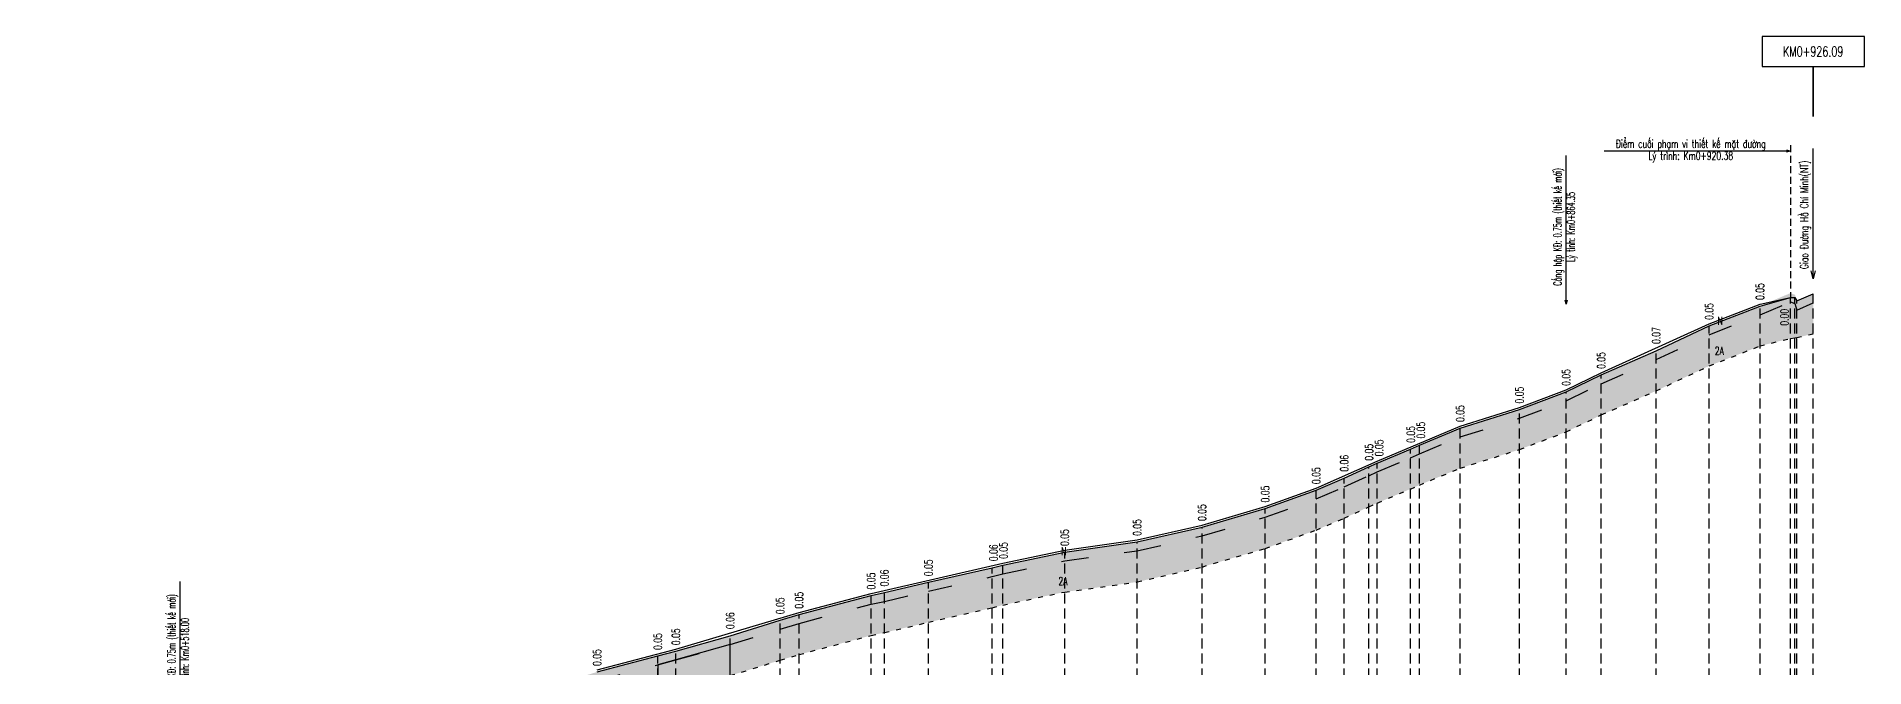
# Model space of a CAD drawing. Header units: centimetres. Extents: x 8901 to 10871, y -7016 to -5464.
# Drawn here: x 9497.3 to 9954.1, y -5833.9 to -5676.1 of the extents above; entities that cross this region are included whole.
import ezdxf
from ezdxf.enums import TextEntityAlignment as Align

# ---------------------------------------------------------------- set-up
doc = ezdxf.new("R2010")
doc.units = ezdxf.units.CM
doc.header["$LTSCALE"] = 10
doc.header["$MEASUREMENT"] = 0
doc.set_wipeout_variables(frame=1)
doc.linetypes.add('ACAD_ISO03W100', pattern=[30, 12, -18])
doc.linetypes.add('HIDDEN', pattern=[0.375, 0.25, -0.125])
for name, color, linetype in [('AoDuongCu2', 2, 'Continuous'), ('DIA CHAT', 8, 'Continuous'), ('Duong lang nhua', 7, 'Continuous'), ('enttdtunhien', 3, 'Continuous'), ('linedongtd', 8, 'Continuous'), ('plinetdtn', 3, 'Continuous'), ('Texttencoc', 5, 'Continuous'), ('tracdocthietke', 1, 'Continuous'), ('vuot', 7, 'Continuous')]:
    doc.layers.add(name, color=color, linetype=linetype)
doc.styles.add('2D', font='vnsimple.shx', dxfattribs={"width": 0.6})
doc.styles.add('CHUSO', font='Vnsimple.shx', dxfattribs={"width": 0.7})
doc.styles.add('CHUSO_TK', font='Vnsimple.shx', dxfattribs={"width": 0.7})
doc.styles.add('KHLT', font='Vnsimple.shx', dxfattribs={"height": 2})
doc.styles.get("Standard").update_dxf_attribs({"font": 'vnsimple.shx', "width": 0.7})
doc.styles.add('TIEUDE', font='vnsimple.shx', dxfattribs={"width": 0.7})
doc.dimstyles.new('D1000', dxfattribs={"dimtxt": 2, "dimasz": 1, "dimexe": 0.5, "dimexo": 0.5, "dimgap": 0.7, "dimtad": 1, "dimzin": 0, "dimdsep": 46, "dimtxsty": '2D', "dimblk": 'OPEN30', "dimcen": 0, "dimdle": 0.7, "dimclrd": 7, "dimclre": 7, "dimclrt": 3, "dimaunit": 1, "dimadec": 3, "dimazin": 2, "dimtfac": 0.347826, "dimtix": 1, "dimtofl": 0, "dimtmove": 0, "dimatfit": 3, "dimldrblk": 'OPEN30', "dimfxl": 0, "dimtolj": 1, "dimtzin": 0, "dimarcsym": 0})
doc.dimstyles.get("Standard").update_dxf_attribs({"dimtxt": 0.18, "dimasz": 0.18, "dimexe": 0.18, "dimexo": 0.0625, "dimgap": 0.09, "dimtad": 0, "dimtih": 1, "dimtoh": 1, "dimdec": 4, "dimzin": 0, "dimdsep": 46, "dimtxsty": 'Standard', "dimcen": 0.09, "dimadec": 0, "dimazin": 0, "dimtfac": 1, "dimtdec": 4, "dimtofl": 0, "dimtmove": 0, "dimatfit": 3, "dimfxl": 0, "dimtolj": 1, "dimtzin": 0, "dimarcsym": 0})

# ---------------------------------------------------------------- blocks, each defined once
blk = doc.blocks.new('A$C379663C2')
at = {"layer": 'Texttencoc', "style": 'TIEUDE'}
blk.add_attdef('M', (1.58, 1.5), '', height=1.76, dxfattribs=at)
blk = doc.blocks.new('_Open30')
at = {"color": 0, "linetype": 'ByBlock', "lineweight": -2}
for p, q in [((-1, 0.27), (0, 0)), ((0, 0), (-1, -0.27)), ((0, 0), (-1, 0))]:
    blk.add_line(p, q, dxfattribs=at)

msp = doc.modelspace()

# ---------------------------------------------------------------- hatches: boundary and pattern name
at = {"layer": 'DIA CHAT', "lineweight": -2}
h = msp.add_hatch(dxfattribs=at)
h.set_pattern_fill('ANGLE', color=256, scale=10, style=0)
h.set_pattern_definition([(0, (-549126.691, -1846220.4042), (0, 2.75), [2, -0.75]), (90, (-549126.691, -1846220.4042), (-2.75, 2e-16), [2, -0.75])])
h.paths.add_polyline_path([(9915.31502, -5750.62362), (9927.99472, -5745.65362), (9935.59002, -5742.43362), (9936.72562, -5742.81362), (9937.19982, -5744.48362), (9941.29652, -5742.62362), (9941.29652, -5740.42362), (9937.19982, -5742.28362), (9936.72562, -5740.61362), (9935.59002, -5740.23362), (9927.99472, -5743.45362), (9915.31502, -5748.42362), (9902.05612, -5754.66362), (9888.33832, -5760.69362), (9879.56032, -5764.93362), (9867.89832, -5769.34362), (9853.07692, -5774.01362), (9842.89742, -5778.22362), (9840.62022, -5779.22362), (9840.62022, -5781.42362), (9842.89742, -5780.42362), (9853.07692, -5776.21362), (9867.89832, -5771.54362), (9879.56032, -5767.13362), (9888.33832, -5762.89362), (9902.05612, -5756.86362)])
h.paths.add_polyline_path([(9804.35782, -5796.28362), (9817.09322, -5791.70362), (9824.11162, -5788.70362), (9830.22792, -5785.89362), (9832.36592, -5784.92362), (9840.62022, -5781.42362), (9840.62022, -5779.22362), (9832.36592, -5782.72362), (9830.22792, -5783.69362), (9824.11162, -5786.50362), (9817.09322, -5789.50362), (9804.35782, -5794.08362), (9788.56352, -5798.73362), (9772.38972, -5802.46362), (9754.25412, -5804.98362), (9738.80602, -5808.24362), (9736.11852, -5808.94362), (9720.22102, -5812.54362), (9709.18772, -5815.14362), (9705.87482, -5815.84362), (9705.87482, -5818.04362), (9709.18772, -5817.34362), (9720.22102, -5814.74362), (9736.11852, -5811.14362), (9738.80602, -5810.44362), (9754.25412, -5807.18362), (9772.38972, -5804.66362), (9788.56352, -5800.93362)])
h.paths.add_polyline_path([(9637.38722, -5837.18362), (9652.56782, -5833.18362), (9657.09752, -5831.98362), (9670.64322, -5828.10362), (9683.14262, -5824.24362), (9687.85712, -5822.84362), (9705.87482, -5818.04362), (9705.87482, -5815.84362), (9687.85712, -5820.64362), (9683.14262, -5822.04362), (9670.64322, -5825.90362), (9657.09752, -5829.78362), (9652.56782, -5830.98362), (9637.38722, -5834.98362), (9621.17152, -5839.93362), (9604.96012, -5844.27362), (9587.83282, -5848.98362), (9570.11052, -5854.05362), (9567.33272, -5854.85362), (9554.64142, -5858.04362), (9540.11612, -5861.96362), (9535.70612, -5863.46362), (9526.01242, -5866.91362), (9510.98672, -5872.80362), (9504.07952, -5876.40362), (9504.07952, -5878.60362), (9510.98672, -5875.00362), (9526.01242, -5869.11362), (9535.70612, -5865.66362), (9540.11612, -5864.16362), (9554.64142, -5860.24362), (9567.33272, -5857.05362), (9570.11052, -5856.25362), (9587.83282, -5851.18362), (9604.96012, -5846.47362), (9621.17152, -5842.13362)])
h.paths.add_polyline_path([(9464.10282, -5904.42362), (9467.65642, -5901.92362), (9480.67892, -5892.54362), (9498.96182, -5881.33362), (9504.07952, -5878.60362), (9504.07952, -5876.40362), (9498.96182, -5879.13362), (9480.67892, -5890.34362), (9467.65642, -5899.72362), (9464.10282, -5902.22362), (9453.91862, -5908.89362), (9443.73442, -5916.19362), (9431.25022, -5923.50362), (9424.75712, -5926.10362), (9417.35922, -5928.91362), (9405.88242, -5931.96362), (9392.33532, -5933.72362), (9392.33532, -5935.92362), (9405.88242, -5934.16362), (9417.35922, -5931.11362), (9424.75712, -5928.30362), (9431.25022, -5925.70362), (9443.73442, -5918.39362), (9453.91862, -5911.09362)])
h.paths.add_polyline_path([(9335.38112, -5941.38362), (9339.18202, -5940.98362), (9354.14282, -5939.70362), (9356.47072, -5939.40362), (9372.50542, -5937.68362), (9387.00772, -5936.42362), (9392.33532, -5935.92362), (9392.33532, -5933.72362), (9387.00772, -5934.22362), (9372.50542, -5935.48362), (9356.47072, -5937.20362), (9354.14282, -5937.50362), (9339.18202, -5938.78362), (9335.38112, -5939.18362), (9324.23272, -5940.20362), (9316.61932, -5940.01362), (9315.89892, -5940.01362), (9307.48802, -5939.38362), (9299.07712, -5937.66362), (9296.54192, -5936.56362), (9289.47892, -5934.16362), (9282.41592, -5931.56362), (9274.53522, -5928.36362), (9258.36162, -5919.76362), (9258.36162, -5921.96362), (9274.53522, -5930.56362), (9282.41592, -5933.76362), (9289.47892, -5936.36362), (9296.54192, -5938.76362), (9299.07712, -5939.86362), (9307.48802, -5941.58362), (9315.89892, -5942.21362), (9316.61932, -5942.21362), (9324.23272, -5942.40362)])
h.paths.add_polyline_path([(9021.30952, -5922.64362), (9015.20842, -5921.70362), (9015.20842, -5923.90362), (9021.30952, -5924.84362)])
h.paths.add_polyline_path([(9151.13412, -5871.46362), (9151.13412, -5873.66362), (9155.72432, -5875.29362), (9162.73912, -5876.29362), (9165.28302, -5877.61362), (9172.33852, -5878.91362), (9185.57962, -5882.39362), (9189.02022, -5884.81362), (9194.30382, -5886.11362), (9206.09522, -5892.71362), (9214.00042, -5897.07362), (9223.17022, -5902.11362), (9224.96742, -5903.11362), (9240.22862, -5911.54362), (9258.36162, -5921.96362), (9258.36162, -5919.76362), (9240.22862, -5909.34362), (9224.96742, -5900.91362), (9223.17022, -5899.91362), (9214.00042, -5894.87362), (9206.09522, -5890.51362), (9194.30382, -5883.91362), (9189.02022, -5882.61362), (9185.57962, -5880.19362), (9172.33852, -5876.71362), (9165.28302, -5875.41362), (9162.73912, -5874.09362), (9155.72432, -5873.09362)])
h = msp.add_hatch(dxfattribs=at)
h.set_pattern_fill('ANSI36', color=256, scale=15, style=0)
h.set_pattern_definition([(45, (-549126.691, -1846220.4042), (0.994368911, 3.6460193405), [4.6875, -0.9375, 0, -0.9375])])
h.paths.add_polyline_path([(9224.96742, -5903.11362), (9223.17022, -5902.11362), (9223.17022, -5909.91362), (9224.96742, -5910.91362)])
h.paths.add_polyline_path([(9224.96742, -5903.11362), (9224.96742, -5910.91362), (9240.22862, -5919.34362), (9240.22862, -5911.54362)])
h.paths.add_polyline_path([(9240.22862, -5911.54362), (9240.22862, -5919.34362), (9258.36162, -5929.76362), (9258.36162, -5921.96362)])
h.paths.add_polyline_path([(9194.30382, -5886.11362), (9194.30382, -5893.91362), (9206.09522, -5900.51362), (9206.09522, -5892.71362)])
h.paths.add_polyline_path([(9214.00042, -5897.07362), (9206.09522, -5892.71362), (9206.09522, -5900.51362), (9214.00042, -5904.87362)])
h.paths.add_polyline_path([(9223.17022, -5902.11362), (9214.00042, -5897.07362), (9214.00042, -5904.87362), (9223.17022, -5909.91362)])
h.paths.add_polyline_path([(9172.33852, -5878.91362), (9165.28302, -5877.61362), (9162.73912, -5876.29362), (9155.72432, -5875.29362), (9151.13412, -5873.66362), (9142.56262, -5873.12362), (9142.56262, -5880.92362), (9151.13412, -5881.46362), (9155.72432, -5883.09362), (9162.73912, -5884.09362), (9165.28302, -5885.41362), (9172.33852, -5886.71362), (9185.57962, -5890.19362), (9189.02022, -5892.61362), (9194.30382, -5893.91362), (9194.30382, -5886.11362), (9189.02022, -5884.81362), (9185.57962, -5882.39362)])
h.paths.add_polyline_path([(9670.64322, -5835.90362), (9670.64322, -5828.10362), (9657.09752, -5831.98362), (9652.56782, -5833.18362), (9652.56782, -5840.98362), (9657.09752, -5839.78362)])
h.paths.add_polyline_path([(9687.85712, -5822.84362), (9683.14262, -5824.24362), (9683.14262, -5832.04362), (9687.85712, -5830.64362)])
h.paths.add_polyline_path([(9840.62022, -5781.42362), (9832.36592, -5784.92362), (9832.36592, -5792.72362), (9840.62022, -5789.22362)])
h.paths.add_polyline_path([(9842.89742, -5780.42362), (9840.62022, -5781.42362), (9840.62022, -5789.22362), (9842.89742, -5788.22362)])
h.paths.add_polyline_path([(9832.36592, -5784.92362), (9830.22792, -5785.89362), (9830.22792, -5793.69362), (9832.36592, -5792.72362)])
h.paths.add_polyline_path([(9853.07692, -5776.21362), (9842.89742, -5780.42362), (9842.89742, -5788.22362), (9853.07692, -5784.01362)])
h.paths.add_polyline_path([(9867.89832, -5771.54362), (9853.07692, -5776.21362), (9853.07692, -5784.01362), (9867.89832, -5779.34362)])
h.paths.add_polyline_path([(9879.56032, -5767.13362), (9867.89832, -5771.54362), (9867.89832, -5779.34362), (9879.56032, -5774.93362)])
h.paths.add_polyline_path([(9888.33832, -5762.89362), (9879.56032, -5767.13362), (9879.56032, -5774.93362), (9888.33832, -5770.69362)])
h.paths.add_polyline_path([(9902.05612, -5756.86362), (9888.33832, -5762.89362), (9888.33832, -5770.69362), (9902.05612, -5764.66362)])
h.paths.add_polyline_path([(9915.31502, -5750.62362), (9902.05612, -5756.86362), (9902.05612, -5764.66362), (9915.31502, -5758.42362)])
h.paths.add_polyline_path([(9927.99472, -5745.65362), (9915.31502, -5750.62362), (9915.31502, -5758.42362), (9927.99472, -5753.45362)])
h.paths.add_polyline_path([(9941.29652, -5742.62362), (9937.19982, -5744.48362), (9936.72562, -5742.81362), (9935.59002, -5742.43362), (9927.99472, -5745.65362), (9927.99472, -5753.45362), (9935.59002, -5751.56971), (9936.72562, -5751.42619), (9937.19982, -5751.36352), (9941.29652, -5750.42362)])
h.paths.add_polyline_path([(9817.09322, -5791.70362), (9804.35782, -5796.28362), (9804.35782, -5804.08362), (9817.09322, -5799.50362)])
h.paths.add_polyline_path([(9824.11162, -5788.70362), (9817.09322, -5791.70362), (9817.09322, -5799.50362), (9824.11162, -5796.50362)])
h.paths.add_polyline_path([(9830.22792, -5785.89362), (9824.11162, -5788.70362), (9824.11162, -5796.50362), (9830.22792, -5793.69362)])
h.paths.add_polyline_path([(9754.25412, -5807.18362), (9738.80602, -5810.44362), (9738.80602, -5818.24362), (9754.25412, -5814.98362)])
h.paths.add_polyline_path([(9772.38972, -5812.46362), (9772.38972, -5804.66362), (9754.25412, -5807.18362), (9754.25412, -5814.98362)])
h.paths.add_polyline_path([(9788.56352, -5800.93362), (9772.38972, -5804.66362), (9772.38972, -5812.46362), (9788.56352, -5808.73362)])
h.paths.add_polyline_path([(9804.35782, -5804.08362), (9804.35782, -5796.28362), (9788.56352, -5800.93362), (9788.56352, -5808.73362)])
h.paths.add_polyline_path([(9709.18772, -5817.34362), (9705.87482, -5818.04362), (9705.87482, -5825.84362), (9709.18772, -5825.14362)])
h.paths.add_polyline_path([(9720.22102, -5814.74362), (9709.18772, -5817.34362), (9709.18772, -5825.14362), (9720.22102, -5822.54362)])
h.paths.add_polyline_path([(9736.11852, -5811.14362), (9720.22102, -5814.74362), (9720.22102, -5822.54362), (9736.11852, -5818.94362)])
h.paths.add_polyline_path([(9738.80602, -5810.44362), (9736.11852, -5811.14362), (9736.11852, -5818.94362), (9738.80602, -5818.24362)])
h.paths.add_polyline_path([(9652.56782, -5840.98362), (9652.56782, -5833.18362), (9637.38722, -5837.18362), (9637.38722, -5844.98362)])
h.paths.add_polyline_path([(9705.87482, -5818.04362), (9687.85712, -5822.84362), (9687.85712, -5830.64362), (9705.87482, -5825.84362)])
h.paths.add_polyline_path([(9683.14262, -5824.24362), (9670.64322, -5828.10362), (9670.64322, -5835.90362), (9683.14262, -5832.04362)])
h.paths.add_polyline_path([(9540.11612, -5864.16362), (9535.70612, -5865.66362), (9535.70612, -5873.46362), (9540.11612, -5871.96362)])
h.paths.add_polyline_path([(9570.11052, -5856.25362), (9567.33272, -5857.05362), (9567.33272, -5864.85362), (9570.11052, -5864.05362)])
h.paths.add_polyline_path([(9554.64142, -5868.04362), (9554.64142, -5860.24362), (9540.11612, -5864.16362), (9540.11612, -5871.96362)])
h.paths.add_polyline_path([(9567.33272, -5857.05362), (9554.64142, -5860.24362), (9554.64142, -5868.04362), (9567.33272, -5864.85362)])
h.paths.add_polyline_path([(9587.83282, -5851.18362), (9570.11052, -5856.25362), (9570.11052, -5864.05362), (9587.83282, -5858.98362)])
h.paths.add_polyline_path([(9604.96012, -5846.47362), (9587.83282, -5851.18362), (9587.83282, -5858.98362), (9604.96012, -5854.27362)])
h.paths.add_polyline_path([(9621.17152, -5849.93362), (9621.17152, -5842.13362), (9604.96012, -5846.47362), (9604.96012, -5854.27362)])
h.paths.add_polyline_path([(9637.38722, -5837.18362), (9621.17152, -5842.13362), (9621.17152, -5849.93362), (9637.38722, -5844.98362)])
h.paths.add_polyline_path([(9510.98672, -5875.00362), (9504.07952, -5878.60362), (9504.07952, -5886.40362), (9510.98672, -5882.80362)])
h.paths.add_polyline_path([(9526.01242, -5876.91362), (9526.01242, -5869.11362), (9510.98672, -5875.00362), (9510.98672, -5882.80362)])
h.paths.add_polyline_path([(9535.70612, -5865.66362), (9526.01242, -5869.11362), (9526.01242, -5876.91362), (9535.70612, -5873.46362)])
h.paths.add_polyline_path([(9387.00772, -5944.22362), (9392.33532, -5943.72362), (9392.33532, -5935.92362), (9387.00772, -5936.42362), (9372.50542, -5937.68362), (9356.47072, -5939.40362), (9354.14282, -5939.70362), (9339.18202, -5940.98362), (9335.38112, -5941.38362), (9324.23272, -5942.40362), (9316.61932, -5942.21362), (9315.89892, -5942.21362), (9307.48802, -5941.58362), (9299.07712, -5939.86362), (9296.54192, -5938.76362), (9289.47892, -5936.36362), (9282.41592, -5933.76362), (9274.53522, -5930.56362), (9258.36162, -5921.96362), (9258.36162, -5929.76362), (9274.53522, -5938.36362), (9282.41592, -5941.56362), (9289.47892, -5944.16362), (9296.54192, -5946.56362), (9299.07712, -5947.66362), (9307.48802, -5949.38362), (9315.89892, -5950.01362), (9316.61932, -5950.01362), (9324.23272, -5950.20362), (9335.38112, -5949.18362), (9339.18202, -5948.78362), (9354.14282, -5947.50362), (9356.47072, -5947.20362), (9372.50542, -5945.48362)])
h.paths.add_polyline_path([(9480.67892, -5900.34362), (9498.96182, -5889.13362), (9504.07952, -5886.40362), (9504.07952, -5878.60362), (9498.96182, -5881.33362), (9480.67892, -5892.54362), (9467.65642, -5901.92362), (9464.10282, -5904.42362), (9453.91862, -5911.09362), (9443.73442, -5918.39362), (9431.25022, -5925.70362), (9424.75712, -5928.30362), (9417.35922, -5931.11362), (9405.88242, -5934.16362), (9392.33532, -5935.92362), (9392.33532, -5943.72362), (9405.88242, -5941.96362), (9417.35922, -5938.91362), (9424.75712, -5936.10362), (9431.25022, -5933.50362), (9443.73442, -5926.19362), (9453.91862, -5918.89362), (9464.10282, -5912.22362), (9467.65642, -5909.72362)])
h.paths.add_polyline_path([(9107.05552, -5886.43362), (9113.25532, -5885.01362), (9129.05122, -5882.06362), (9142.56262, -5880.92362), (9142.56262, -5873.12362), (9129.05122, -5874.26362), (9113.25532, -5877.21362), (9107.05552, -5878.63362), (9098.01752, -5880.96362), (9081.56302, -5884.69362), (9064.91632, -5890.96362), (9046.71672, -5902.49362), (9036.61132, -5911.20362), (9030.65532, -5917.96362), (9026.50592, -5921.06362), (9021.30952, -5924.84362), (9015.20842, -5923.90362), (9015.20842, -5933.24223), (9021.30952, -5932.64362), (9026.50592, -5928.86362), (9030.65532, -5925.76362), (9036.61132, -5919.00362), (9046.71672, -5910.29362), (9064.91632, -5898.76362), (9081.56302, -5892.49362), (9098.01752, -5888.76362)])

# ---------------------------------------------------------------- linework, layer by layer
at = {"layer": 'Defpoints', "linetype": 'ACAD_ISO03W100', "lineweight": -2, "ltscale": 0.01}
msp.add_lwpolyline([(9670.64322, -5835.90362), (9683.14262, -5832.04362), (9687.85712, -5830.64362), (9705.87482, -5825.84362), (9709.18772, -5825.14362), (9720.22102, -5822.54362), (9736.11852, -5818.94362), (9738.80602, -5818.24362), (9754.25412, -5814.98362), (9772.38972, -5812.46362), (9788.56352, -5808.73362), (9804.35782, -5804.08362), (9817.09322, -5799.50362), (9824.11162, -5796.50362), (9830.22792, -5793.69362), (9832.36592, -5792.72362), (9840.62022, -5789.22362), (9842.89742, -5788.22362), (9853.07692, -5784.01362), (9867.89832, -5779.34362), (9879.56032, -5774.93362), (9888.33832, -5770.69362), (9902.05612, -5764.66362), (9915.31502, -5758.42362), (9927.99472, -5753.45362), (9935.59002, -5751.56971), (9936.72562, -5751.42619), (9937.19982, -5751.36352), (9941.29652, -5750.42362)], dxfattribs=at)
at = {"layer": 'DIA CHAT', "linetype": 'ACAD_ISO03W100', "lineweight": -2, "ltscale": 0.05}
msp.add_lwpolyline([(9637.38722, -5837.18362), (9652.56782, -5833.18362), (9657.09752, -5831.98362), (9670.64322, -5828.10362), (9683.14262, -5824.24362), (9687.85712, -5822.84362), (9705.87482, -5818.04362), (9709.18772, -5817.34362), (9720.22102, -5814.74362), (9736.11852, -5811.14362), (9738.80602, -5810.44362), (9754.25412, -5807.18362), (9772.38972, -5804.66362), (9788.56352, -5800.93362), (9804.35782, -5796.28362), (9817.09322, -5791.70362), (9824.11162, -5788.70362), (9830.22792, -5785.89362), (9832.36592, -5784.92362), (9840.62022, -5781.42362), (9842.89742, -5780.42362), (9853.07692, -5776.21362), (9867.89832, -5771.54362), (9879.56032, -5767.13362), (9888.33832, -5762.89362), (9902.05612, -5756.86362), (9915.31502, -5750.62362), (9927.99472, -5745.65362), (9935.59002, -5742.43362), (9936.72562, -5742.81362), (9937.19982, -5744.48362), (9941.29652, -5742.62362)], dxfattribs=at)
at = {"layer": 'DIA CHAT', "lineweight": -2}
msp.add_lwpolyline([(9652.56782, -5833.18362), (9652.56782, -5840.98362), (9657.09752, -5839.78362), (9670.64322, -5835.90362), (9670.64322, -5828.10362), (9657.09752, -5831.98362), (9652.56782, -5833.18362)], close=True, dxfattribs=at)
at = {"layer": 'enttdtunhien'}
msp.add_lwpolyline([(9941.29652, -5696.05249), (9941.29652, -5683.55249), (9954.09414, -5683.55249), (9954.09414, -5676.05249), (9928.4989, -5676.05249), (9928.4989, -5683.55249), (9941.29652, -5683.55249)], close=True, dxfattribs=at)
at = {"layer": 'linedongtd', "color": 3, "linetype": 'HIDDEN', "ltscale": 0.7}
msp.add_line((9935.59002, -5703.23852), (9935.59002, -5741.28362), dxfattribs=at)
at = {"layer": 'linedongtd', "linetype": 'HIDDEN'}
for p, q in [((9935.59002, -6046.61362), (9935.59002, -5741.28362)), ((9936.72562, -6046.61362), (9936.72562, -5741.28362)), ((9941.29652, -6046.61362), (9941.29652, -5740.42362)), ((9927.99472, -6046.61362), (9927.99472, -5743.45362)), ((9937.19982, -6046.61362), (9937.19982, -5742.18362)), ((9915.31502, -6046.61362), (9915.31502, -5748.42362)), ((9902.05612, -6046.61362), (9902.05612, -5754.66362)), ((9888.33832, -6046.61362), (9888.33832, -5760.69362)), ((9879.56032, -6046.61362), (9879.56032, -5764.93362)), ((9867.89832, -6046.61362), (9867.89832, -5769.34362)), ((9842.89742, -6046.61362), (9842.89742, -5778.22362)), ((9853.07692, -6046.61362), (9853.07692, -5774.01362)), ((9832.36592, -6046.61362), (9832.36592, -5782.72362)), ((9840.62022, -6046.61362), (9840.62022, -5779.22362)), ((9824.11162, -6046.61362), (9824.11162, -5786.50362)), ((9830.22792, -6046.61362), (9830.22792, -5783.69362)), ((9817.09322, -6046.61362), (9817.09322, -5789.50362)), ((9804.35782, -6046.61362), (9804.35782, -5794.08362)), ((9788.56352, -6046.61362), (9788.56352, -5798.73362)), ((9754.25412, -6046.61362), (9754.25412, -5804.98362)), ((9772.38972, -6046.61362), (9772.38972, -5802.46362)), ((9736.11852, -6046.61362), (9736.11852, -5808.94362)), ((9738.80602, -6046.61362), (9738.80602, -5808.24362)), ((9720.22102, -6046.61362), (9720.22102, -5812.54362)), ((9705.87482, -6046.61362), (9705.87482, -5815.84362)), ((9709.18772, -6046.61362), (9709.18772, -5815.14362)), ((9683.14262, -6046.61362), (9683.14262, -5822.04362)), ((9687.85712, -6046.61362), (9687.85712, -5820.64362)), ((9670.64322, -6046.61362), (9670.64322, -5825.90362)), ((9652.56782, -6046.61362), (9652.56782, -5830.98362)), ((9657.09752, -6046.61362), (9657.09752, -5829.78362))]:
    msp.add_line(p, q, dxfattribs=at)
at = {"layer": 'tracdocthietke', "color": 1}
for points in [[(9927.99472, -5742.95362), (9935.59002, -5741.28362)], [(9915.31502, -5747.92362), (9927.99472, -5742.95362)], [(9888.33832, -5760.19362), (9915.31502, -5747.92362)], [(9867.89832, -5768.84362), (9879.56032, -5764.43362)], [(9879.56032, -5764.43362), (9888.33832, -5760.19362)], [(9853.07692, -5773.46962), (9867.89832, -5768.84362)], [(9832.36592, -5782.22362), (9853.07692, -5773.46962)], [(9817.09322, -5789.00362), (9832.36592, -5782.22362)], [(9804.35782, -5793.58362), (9817.09322, -5789.00362)], [(9788.56352, -5798.23362), (9804.35782, -5793.58362)], [(9772.38972, -5801.96362), (9788.56352, -5798.23362)], [(9738.80602, -5807.74362), (9754.25412, -5804.48362)], [(9754.25412, -5804.48362), (9772.38972, -5801.96362)], [(9705.87482, -5815.34362), (9738.80602, -5807.74362)], [(9687.85712, -5820.14362), (9705.87482, -5815.34362)], [(9657.09752, -5829.28362), (9687.85712, -5820.14362)], [(9637.38722, -5834.48362), (9657.09752, -5829.28362)]]:
    msp.add_lwpolyline(points, dxfattribs=at)

# ---------------------------------------------------------------- texts
at = {"layer": 'Duong lang nhua', "color": 3, "insert": (9910.70059, -5704.70315), "char_height": 2, "width": 84.0417396, "attachment_point": 5, "rotation": 0.0016574, "line_spacing_factor": 0.9, "style": 'KHLT'}
msp.add_mtext('{\\W0.7;\\C2;§iÓm cuèi ph¹m vi thiÕt kÕ mÆt ®\xadêng\\PLý tr×nh: Km0+920.38}', dxfattribs=at)
at = {"layer": 'enttdtunhien', "color": 3, "style": 'CHUSO', "width": 0.7}
msp.add_text('KM0+926.09', height=2.5, dxfattribs=at).set_placement((9941.29652, -5679.80249), align=Align.MIDDLE)
at = {"layer": 'enttdtunhien', "color": 3, "lineweight": -2, "insert": (9938.04366, -5734.2399), "char_height": 2, "width": 39.3809026, "attachment_point": 1, "rotation": 90, "style": 'CHUSO'}
msp.add_mtext('Giao §\xadêng Hå ChÝ Minh(NT)', dxfattribs=at)
at = {"layer": 'tracdocthietke', "color": 2, "style": 'CHUSO_TK', "width": 0.7}
for s, p in [('0.05', (9928.99472, -5741.95362)), ('0.05', (9916.31502, -5746.92362)), ('0.00', (9935.09002, -5748.37886)), ('0.07', (9903.05612, -5752.95426)), ('0.05', (9889.33832, -5759.19362)), ('0.05', (9880.56032, -5763.43362)), ('0.05', (9868.89832, -5767.84362)), ('0.05', (9854.07692, -5772.46962)), ('0.05', (9841.75882, -5777.67616)), ('0.05', (9844.25882, -5776.61948)), ('0.05', (9831.29692, -5782.14211)), ('0.05', (9833.79692, -5781.04145)), ('0.06', (9825.11162, -5784.88795)), ('0.05', (9818.09322, -5788.00362)), ('0.05', (9805.35782, -5792.58362)), ('0.05', (9789.56352, -5797.23362)), ('0.05', (9755.25412, -5803.48362)), ('0.05', (9773.38972, -5800.96362)), ('0.06', (9737.46227, -5807.28452)), ('0.05', (9739.96227, -5806.71065)), ('0.06', (9710.18772, -5813.57906)), ('0.05', (9721.22102, -5811.03275)), ('0.05', (9706.87482, -5814.34362)), ('0.05', (9684.14262, -5820.5445)), ('0.05', (9688.85712, -5819.14362)), ('0.06', (9671.64322, -5824.25861)), ('0.05', (9653.56782, -5829.47865)), ('0.05', (9658.09752, -5828.28362)), ('0.05', (9638.38722, -5833.48362))]:
    msp.add_text(s, height=2, rotation=90, dxfattribs=at).set_placement(p)
at = {"layer": 'vuot', "color": 3, "char_height": 2, "width": 58.8888078, "attachment_point": 5, "rotation": 89.9953328, "style": '2D'}
for s, insert in [('Cèng hép K§: 0.75m (thiÕt kÕ míi)\\PLý t×nh: Km0+864.35', (9879.42132, -5723.68249)), ('Cèng hép K§: 0.75m (thiÕt kÕ míi)\\PLý t×nh: Km0+518.00', (9533.06712, -5830.23573))]:
    msp.add_mtext(s, dxfattribs=dict(at, insert=insert))

# ---------------------------------------------------------------- leaders
at = {"layer": 'AoDuongCu2'}
for points in [[(9879.56032, -5742.95305), (9879.56032, -5705.7939)], [(9533.20612, -5849.50628), (9533.20612, -5812.34713)]]:
    msp.add_leader(points, dimstyle='D1000', override={"dimgap": 0.7, "dimtad": 0}, dxfattribs=at)
at = {"layer": 'Duong lang nhua', "color": 3}
msp.add_leader([(9935.59027, -5704.70024), (9889.05868, -5704.70024)], dimstyle='D1000', dxfattribs=at)
at = {"layer": 'plinetdtn', "lineweight": -2}
msp.add_leader([(9941.29652, -5736.64151), (9941.29652, -5704.06161)], dimstyle='Standard', override={"dimasz": 2, "dimgap": 0.09, "dimtad": 0, "dimldrblk": 'Open30', "dimtfill": 1, "dimarcsym": 1}, dxfattribs=at)

# ---------------------------------------------------------------- next in the draw order: block references
at = {"layer": 'DIA CHAT'}
ref = msp.add_blockref('A$C379663C2', (9914.94855, -5749.73784), dxfattribs=dict(at, xscale=1.091563200112432, yscale=1.091563200112432, zscale=1.091563200112432))
ref.add_attrib('M', 'N', (9917.39574, -5748.16472), dxfattribs={"layer": 'Texttencoc', "height": 2, "width": 0.7})
ref = msp.add_blockref('A$C379663C2', (9914.94855, -5757.23393), dxfattribs=dict(at, xscale=1.091563200112432, yscale=1.091563200112432, zscale=1.091563200112432))
ref.add_attrib('M', '2A', (9916.68376, -5755.66082), dxfattribs={"layer": 'Texttencoc', "height": 2, "width": 0.7})
ref = msp.add_blockref('A$C379663C2', (9750.94266, -5807.34202), dxfattribs=dict(at, xscale=1.091563200112432, yscale=1.091563200112432, zscale=1.091563200112432))
ref.add_attrib('M', 'N', (9753.38985, -5805.7689), dxfattribs={"layer": 'Texttencoc', "height": 2, "width": 0.7})
ref = msp.add_blockref('A$C379663C2', (9750.94266, -5814.83812), dxfattribs=dict(at, xscale=1.091563200112432, yscale=1.091563200112432, zscale=1.091563200112432))
ref.add_attrib('M', '2A', (9752.67786, -5813.265), dxfattribs={"layer": 'Texttencoc', "height": 2, "width": 0.7})

# ---------------------------------------------------------------- next in the draw order: linework, layer by layer
at = {"layer": 'plinetdtn'}
msp.add_lwpolyline([(9637.38722, -5834.98362), (9652.56782, -5830.98362), (9657.09752, -5829.78362), (9670.64322, -5825.90362), (9683.14262, -5822.04362), (9687.85712, -5820.64362), (9705.87482, -5815.84362), (9709.18772, -5815.14362), (9720.22102, -5812.54362), (9736.11852, -5808.94362), (9738.80602, -5808.24362), (9754.25412, -5804.98362), (9772.38972, -5802.46362), (9788.56352, -5798.73362), (9804.35782, -5794.08362), (9817.09322, -5789.50362), (9824.11162, -5786.50362), (9830.22792, -5783.69362), (9832.36592, -5782.72362), (9840.62022, -5779.22362), (9842.89742, -5778.22362), (9853.07692, -5774.01362), (9867.89832, -5769.34362), (9879.56032, -5764.93362), (9888.33832, -5760.69362), (9902.05612, -5754.66362), (9915.31502, -5748.42362), (9927.99472, -5743.45362), (9935.59002, -5741.28362), (9936.72562, -5741.28362), (9937.19982, -5742.18362), (9941.29652, -5740.42362)], dxfattribs=at)

doc.saveas('drawing.dxf')
